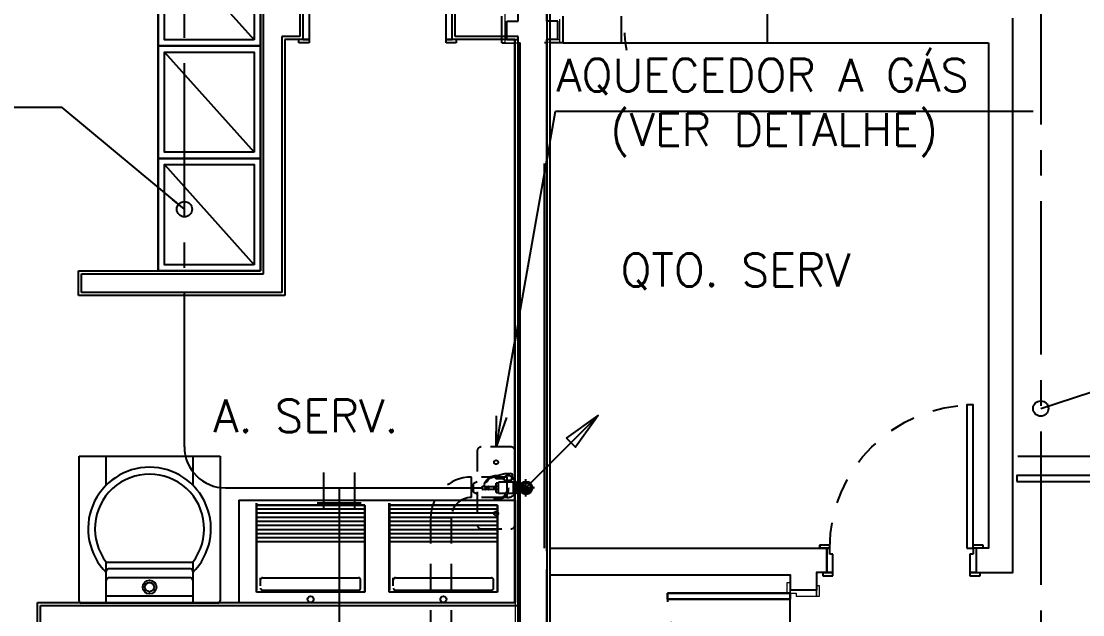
# Model space of a CAD drawing. Header units: millimetres. Extents: x 188.6 to 263.2, y 40.1 to 120.1.
# Drawn here: x 237.97 to 243.17, y 52.06 to 54.96 of the extents above; entities that cross this region are included whole.
import ezdxf

# ---------------------------------------------------------------- set-up
doc = ezdxf.new("R2010")
doc.units = ezdxf.units.MM
doc.set_wipeout_variables(frame=1)
for name, pattern in [('_XREF TL$0$XREF_305_306$0$XREF-TIPO$0$HIDDEN2', [0.1875, 0.125, -0.0625]), ('CENTER2', [1.125, 0.75, -0.125, 0.125, -0.125]), ('HIDDEN2', [0.1875, 0.125, -0.0625]), ('Wipeout_Contour', [1000, 0, -1000]), ('XREF_305_306$0$XREF-TIPO$0$HIDDEN2', [0.1875, 0.125, -0.0625])]:
    doc.linetypes.add(name, pattern=pattern)
for name, color, linetype in [('_XREF TL$0$S_ESQ', 8, 'Continuous'), ('_XREF TL$0$S_VISTA1', 8, 'Continuous'), ('_XREF TL$0$XREF_305_306$0$XREF-TIPO$0$E-MC-ESQUADRIAS', 8, 'Continuous'), ('ARQ', 8, 'Continuous'), ('ARQ-BASE', 8, 'Continuous'), ('EXAUSTÃO-AQUECEDOR', 244, 'HIDDEN2'), ('GAS-COL', 7, 'Continuous'), ('GAS-CONEXOES', 200, 'Continuous'), ('GAS-PONTO', 202, 'Continuous'), ('GAS-TEXTO', 7, 'Continuous'), ('GAS-TUBO-PISO', 6, 'CENTER2'), ('HID-P-AQ', 10, 'Continuous'), ('NORMO-AF', 2, 'Continuous'), ('Parede.ARQ', 8, 'Continuous'), ('XREF_305_306$0$XREF-TIPO$0$A-MC-ALVENARIA', 7, 'Continuous'), ('XREF_305_306$0$XREF-TIPO$0$E-MC-ESQUADRIAS', 2, 'Continuous')]:
    doc.layers.add(name, color=color, linetype=linetype)
doc.layers.add('XREF_305_306$0$XREF-TIPO$0$R-MC-REBOCO', color=1, linetype='Continuous', lineweight=5)
doc.styles.add('60-100', font='romans.shx', dxfattribs={"height": 0.16})
doc.styles.add('60-50', font='romans.shx', dxfattribs={"height": 0.08})
doc.styles.add('60-75', font='romans.shx', dxfattribs={"height": 0.12})
doc.dimstyles.new('BOLAS75', dxfattribs={"dimtxt": 0.12, "dimasz": 0.075, "dimexe": 0.18, "dimexo": 0.06, "dimgap": 0.08, "dimtad": 0, "dimzin": 4, "dimdsep": 46, "dimtxsty": '60-75', "dimblk": 'ORIGIN', "dimcen": 0.09, "dimse1": 1, "dimse2": 1, "dimclrd": 244, "dimclrt": 7, "dimadec": 0, "dimazin": 0, "dimtfac": 1.8, "dimtix": 1, "dimtmove": 2, "dimatfit": 3, "dimldrblk": 'ORIGIN', "dimfxl": 0.18, "dimtvp": 2, "dimtolj": 1, "dimtzin": 4, "dimarcsym": 0})
doc.dimstyles.new('IND75', dxfattribs={"dimtxt": 0.15, "dimasz": 0.1875, "dimexe": 0.15, "dimexo": 0, "dimgap": 0.1, "dimtad": 1, "dimzin": 10, "dimdsep": 46, "dimtxsty": '60-75', "dimcen": 0, "dimclrd": 256, "dimclre": 1, "dimclrt": 256, "dimadec": 0, "dimazin": 0, "dimtfac": 1, "dimtix": 1, "dimtmove": 2, "dimatfit": 3, "dimfxl": 0.15, "dimtolj": 1, "dimtzin": 6, "dimarcsym": 0})
doc.dimstyles.new('SETAS75', dxfattribs={"dimtxt": 0.16, "dimasz": 0.15, "dimexe": 0.15, "dimexo": 0, "dimgap": 0.1, "dimtad": 1, "dimzin": 10, "dimdsep": 46, "dimtxsty": '60-100', "dimblk1": 'OPEN', "dimblk2": 'OPEN', "dimsah": 1, "dimcen": 0, "dimclrd": 244, "dimclre": 244, "dimclrt": 7, "dimadec": 0, "dimazin": 0, "dimtfac": 1, "dimtix": 1, "dimtmove": 2, "dimatfit": 3, "dimldrblk": 'OPEN', "dimfxl": 0.15, "dimtolj": 1, "dimtzin": 6, "dimarcsym": 0})

# ---------------------------------------------------------------- blocks, each defined once
blk = doc.blocks.new('_XREF TL$0$XREF_305_306$0$XREF-TIPO$0$A$C281A5909')
at = {"layer": '_XREF TL$0$S_ESQ'}
for p, q in [((0.05, 0.755), (0.08, 0.755)), ((0.05, 0.155), (0.05, 0.755)), ((0.08, 0.755), (0.05, 0.755)), ((0.05, 0.755), (0.05, 0.155)), ((0.08, 0.755), (0.08, 0.155)), ((0.08, 0.155), (0.08, 0.755)), ((0.035, 0.0249), (0.035, 0.155)), ((0.08, 0.155), (0.05, 0.155)), ((0.05, 0.155), (0.08, 0.155)), ((0.665, 0.025), (0.665, 0.155))]:
    blk.add_line(p, q, dxfattribs=at)
at = {"layer": '_XREF TL$0$S_ESQ', "lineweight": 13}
for p, q in [((0, 0.155), (0, 0.17)), ((0, 0.17), (0.05, 0.17)), ((0.65, 0.155), (0.65, 0.17)), ((0.65, 0.17), (0.7, 0.17)), ((0.7, 0.17), (0.7, 0.155)), ((0, 0.155), (0.05, 0.155)), ((0.05, 0.155), (0.035, 0.155)), ((0.05, 0.155), (0.05, 0.125)), ((0.05, 0.125), (0.065, 0.125)), ((0.065, 0.125), (0.065, 0.025)), ((0.635, 0.025), (0.635, 0.125)), ((0.635, 0.125), (0.65, 0.125)), ((0.665, 0.155), (0.65, 0.155)), ((0.65, 0.125), (0.65, 0.155)), ((0.65, 0.155), (0.7, 0.155)), ((0.065, 0.025), (0.015, 0.025)), ((0.015, 0.01), (0.015, 0.0249)), ((0.065, 0.01), (0.015, 0.01)), ((0.035, 0.025), (0.065, 0.025)), ((0.065, 0.025), (0.065, 0.01)), ((0.635, 0.025), (0.665, 0.025)), ((0.635, 0.01), (0.635, 0.025)), ((0.685, 0.025), (0.635, 0.025)), ((0.685, 0.01), (0.635, 0.01)), ((0.685, 0.025), (0.685, 0.01))]:
    blk.add_line(p, q, dxfattribs=at)
at = {"layer": '_XREF TL$0$S_VISTA1'}
blk.add_line((0.65, 0.155), (0.08, 0.155), dxfattribs=at)
at = {"layer": '_XREF TL$0$XREF_305_306$0$XREF-TIPO$0$E-MC-ESQUADRIAS', "color": 8, "linetype": '_XREF TL$0$XREF_305_306$0$XREF-TIPO$0$HIDDEN2'}
blk.add_arc((0.05, 0.155), 0.6, 0, 90, dxfattribs=at)
blk = doc.blocks.new('_XREF TL$0$XREF_305_306$0$XREF-TIPO$0$PORTA 70')
at = {"layer": '_XREF TL$0$XREF_305_306$0$XREF-TIPO$0$E-MC-ESQUADRIAS'}
for p, q in [((36.2665, 23.8835), (36.2815, 23.8835)), ((36.2665, 23.8335), (36.2665, 23.8835)), ((36.2815, 23.8335), (36.2815, 23.8835)), ((36.2815, 23.8335), (36.2665, 23.8335)), ((36.2815, 23.8485), (36.2815, 23.8335)), ((36.4015, 23.8485), (36.2815, 23.8485)), ((36.3115, 23.8335), (36.2815, 23.8335)), ((36.3115, 23.8185), (36.3115, 23.8335)), ((36.4015, 23.8685), (36.4165, 23.8685)), ((36.4015, 23.8685), (36.4015, 23.8185)), ((36.4015, 23.8185), (36.4015, 23.8485)), ((36.4165, 23.8685), (36.4165, 23.8185)), ((36.4015, 23.8185), (36.3115, 23.8185)), ((36.4165, 23.8185), (36.4015, 23.8185)), ((36.2665, 23.0835), (36.2665, 23.1335)), ((36.2815, 23.1335), (36.3115, 23.1335)), ((36.2815, 23.0835), (36.2815, 23.1335)), ((36.2815, 23.1185), (36.4015, 23.1185)), ((36.3115, 23.1485), (36.4015, 23.1485)), ((36.3115, 23.1335), (36.3115, 23.1485)), ((36.4015, 23.1485), (36.4165, 23.1485)), ((36.4015, 23.1185), (36.4015, 23.1485)), ((36.4015, 23.1485), (36.4015, 23.0985)), ((36.4165, 23.1485), (36.4165, 23.0985)), ((36.2815, 23.0835), (36.2665, 23.0835)), ((36.4165, 23.0985), (36.4015, 23.0985))]:
    blk.add_line(p, q, dxfattribs=at)
blk.add_lwpolyline([(36.2815, 23.1635), (36.2815, 23.1335), (35.5815, 23.1335), (35.5815, 23.1635)], close=True, dxfattribs=at)
at = {"layer": '_XREF TL$0$XREF_305_306$0$XREF-TIPO$0$E-MC-ESQUADRIAS', "color": 8, "linetype": '_XREF TL$0$XREF_305_306$0$XREF-TIPO$0$HIDDEN2'}
blk.add_arc((36.2815, 23.1335), 0.7, 90, 180, dxfattribs=at)
blk = doc.blocks.new('arq-3pav')
at = {"layer": 'ARQ'}
for p, q in [((36.6152, 14.6), (36.6152, 18.49)), ((34.1503, 13.47), (34.1503, 18.34)), ((34.1353, 13.485), (34.1353, 18.325)), ((33.6353, 15.1339), (33.6353, 13.485)), ((33.6653, 15.1039), (34.1053, 14.6143)), ((34.3283, 14.77), (34.3283, 14.63)), ((34.3431, 14.785), (34.3431, 14.615)), ((34.3433, 14.785), (34.3433, 14.615)), ((34.3433, 14.785), (34.3433, 14.615)), ((34.3731, 14.755), (34.3731, 14.615)), ((35.0431, 14.615), (35.0431, 14.755)), ((35.0733, 14.615), (35.0733, 14.785)), ((35.0883, 14.63), (35.0883, 14.77)), ((35.9001, 14.73), (35.9001, 14.6)), ((34.3283, 14.63), (34.2403, 14.63)), ((34.2403, 14.63), (34.2403, 13.38)), ((34.3433, 14.615), (34.2553, 14.615)), ((34.2553, 14.615), (34.2553, 13.365)), ((34.3231, 14.6), (34.3231, 14.615)), ((34.3731, 14.615), (34.3231, 14.615)), ((34.3731, 14.6), (34.3231, 14.6)), ((34.3431, 14.615), (34.3731, 14.615)), ((34.3731, 14.615), (34.3731, 14.6)), ((35.0931, 14.615), (35.0431, 14.615)), ((35.0431, 14.6), (35.0431, 14.615)), ((35.0431, 14.615), (35.0731, 14.615)), ((35.0931, 14.6), (35.0431, 14.6)), ((35.0931, 14.615), (35.0931, 14.6)), ((36.6153, 14.6), (37.6953, 14.6)), ((33.6653, 14.5543), (34.1053, 14.0647)), ((33.6653, 14.0047), (34.1053, 13.515)), ((33.2454, 13.485), (34.1353, 13.485)), ((33.2454, 13.365), (33.2454, 13.485)), ((33.2604, 13.47), (34.1503, 13.47)), ((33.2604, 13.38), (33.2604, 13.47)), ((34.1353, 13.485), (33.6353, 13.485)), ((34.2553, 13.365), (33.2454, 13.365)), ((34.2403, 13.38), (33.2604, 13.38)), ((34.2553, 13.365), (34.2553, 13.365)), ((33.2479, 12.5792), (33.9378, 12.5792)), ((33.2479, 11.8726), (33.2479, 12.5792)), ((33.3814, 12.4381), (33.3814, 12.5792)), ((33.8042, 12.5792), (33.8042, 12.4381)), ((33.9378, 12.5792), (33.9378, 11.8726)), ((37.8403, 12.58), (38.7203, 12.58)), ((34.0302, 12.3649), (34.0302, 11.8649)), ((34.1152, 11.9249), (34.1152, 12.35)), ((34.6452, 12.34), (34.1152, 12.34)), ((34.1152, 11.9149), (34.1152, 12.34)), ((34.1152, 12.34), (34.6452, 12.34)), ((34.6452, 12.32), (34.1152, 12.32)), ((34.1159, 12.35), (34.1159, 11.9249)), ((34.6452, 11.9149), (34.6452, 12.34)), ((34.6452, 12.34), (34.6452, 11.9149)), ((34.7652, 11.9249), (34.7652, 12.35)), ((35.2952, 12.34), (34.7652, 12.34)), ((34.7652, 11.9149), (34.7652, 12.34)), ((34.7652, 12.34), (35.2952, 12.34)), ((35.2952, 12.32), (34.7652, 12.32)), ((34.7659, 12.35), (34.7659, 11.9249)), ((35.2952, 11.9149), (35.2952, 12.34)), ((35.2952, 12.34), (35.2952, 11.9149)), ((34.6452, 12.3), (34.1152, 12.3)), ((34.6452, 12.28), (34.1152, 12.28)), ((34.6452, 12.26), (34.1152, 12.26)), ((35.2952, 12.3), (34.7652, 12.3)), ((35.2952, 12.28), (34.7652, 12.28)), ((35.2952, 12.26), (34.7652, 12.26)), ((34.6452, 12.24), (34.1152, 12.24)), ((34.6452, 12.22), (34.1152, 12.22)), ((35.2952, 12.24), (34.7652, 12.24)), ((35.2952, 12.22), (34.7652, 12.22)), ((34.6452, 12.2), (34.1152, 12.2)), ((34.6452, 12.18), (34.1152, 12.18)), ((34.6452, 12.16), (34.1152, 12.16)), ((35.2952, 12.2), (34.7652, 12.2)), ((35.2952, 12.18), (34.7652, 12.18)), ((35.2952, 12.16), (34.7652, 12.16)), ((33.3814, 11.8615), (33.3814, 12.0615)), ((33.3814, 12.0615), (33.8042, 12.0615)), ((33.8042, 12.0615), (33.8042, 11.8615)), ((33.7931, 12.0284), (33.3925, 12.0284)), ((33.7931, 11.9839), (33.3925, 11.9839)), ((34.1352, 11.9449), (34.1352, 11.9849)), ((34.1452, 11.9849), (34.6152, 11.9849)), ((34.6252, 11.9349), (34.6252, 11.9749)), ((34.7852, 11.9449), (34.7852, 11.9849)), ((34.7952, 11.9849), (35.2652, 11.9849)), ((35.2752, 11.9349), (35.2752, 11.9749)), ((33.8042, 11.8949), (33.3814, 11.8949)), ((34.6452, 11.9149), (34.1152, 11.9149)), ((34.1452, 11.9249), (34.6152, 11.9249)), ((35.2952, 11.9149), (34.7652, 11.9149)), ((34.7952, 11.9249), (35.2652, 11.9249)), ((33.0454, 11.6449), (33.0454, 11.8648)), ((33.0604, 11.6449), (33.0604, 11.8498)), ((33.9266, 11.8615), (33.259, 11.8615))]:
    blk.add_line(p, q, dxfattribs=at)
at = {"layer": 'ARQ', "color": 8}
for p, q in [((35.3953, 14.705), (35.3953, 15.85)), ((35.5352, 14.705), (35.5352, 15.85)), ((35.3403, 14.705), (35.3953, 14.705)), ((35.5903, 14.705), (35.5352, 14.705))]:
    blk.add_line(p, q, dxfattribs=at)
at = {"layer": 'ARQ', "color": 8, "linetype": 'Continuous', "lineweight": 0}
blk.add_line((35.3313, 14.755), (35.3313, 14.655), dxfattribs=at)
at = {"layer": 'ARQ'}
for points in [[(34.1353, 14.5843), (33.6353, 14.5843), (33.6353, 15.1339), (34.1353, 15.1339)], [(34.1053, 14.6143), (33.6653, 14.6143), (33.6653, 15.1039), (34.1053, 15.1039)], [(34.1353, 14.0347), (33.6353, 14.0347), (33.6353, 14.5843), (34.1353, 14.5843)], [(34.1053, 14.0647), (33.6653, 14.0647), (33.6653, 14.5543), (34.1053, 14.5543)], [(34.1353, 13.485), (33.6353, 13.485), (33.6353, 14.0347), (34.1353, 14.0347)], [(34.1053, 13.515), (33.6653, 13.515), (33.6653, 14.0047), (34.1053, 14.0047)], [(37.8353, 12.4551), (38.8103, 12.4551), (38.8103, 12.4851), (37.8353, 12.4851)]]:
    blk.add_lwpolyline(points, close=True, dxfattribs=at)
blk.add_lwpolyline([(37.6953, 14.6), (37.6953, 12.13), (37.6353, 12.13), (37.6353, 12.01), (37.8153, 12.01), (37.8153, 14.72)], dxfattribs=at)
for centre, radius in [((33.5928, 11.9393), 0.0334), ((33.5928, 11.9393), 0.0223), ((34.3802, 11.8799), 0.015), ((35.0302, 11.8799), 0.015)]:
    blk.add_circle(centre, radius, dxfattribs=at)
at = {"layer": 'ARQ', "linetype": '_XREF TL$0$XREF_305_306$0$XREF-TIPO$0$HIDDEN2'}
blk.add_arc((36.6053, 14.68), 0.69, 89.1696, 189.6826, dxfattribs=at)
at = {"layer": 'ARQ'}
for centre, radius, start, end in [((33.5928, 12.2246), 0.3004, 314.7249, 225.2751), ((33.5928, 12.2246), 0.267, 322.3415, 217.6585), ((33.3925, 12.0173), 0.0111, 90, 180), ((33.7931, 12.0173), 0.0111, 0, 90), ((33.3925, 11.9728), 0.0111, 90, 180), ((33.7931, 11.9728), 0.0111, 0, 90), ((34.1452, 11.9749), 0.01, 90, 180), ((34.6152, 11.9749), 0.01, 0, 90), ((34.7952, 11.9749), 0.01, 90, 180), ((35.2652, 11.9749), 0.01, 0, 90), ((34.1452, 11.9349), 0.01, 180, 270), ((34.6152, 11.9349), 0.01, 270, 0), ((34.7952, 11.9349), 0.01, 180, 270), ((35.2652, 11.9349), 0.01, 270, 0), ((33.259, 11.8726), 0.0111, 180, 270), ((33.9266, 11.8726), 0.0111, 270, 0)]:
    blk.add_arc(centre, radius, start, end, dxfattribs=at)
for p in [(33.6353, 14.5843), (33.6353, 14.3095), (33.6353, 14.0347)]:
    blk.add_point(p, dxfattribs=at)
at = {"layer": 'Parede.ARQ', "color": 8, "linetype": 'Continuous', "lineweight": 0}
blk.add_line((35.3313, 14.755), (35.3313, 14.655), dxfattribs=at)
at = {"layer": 'ARQ', "xscale": -1, "rotation": 90}
for name, p in [('_XREF TL$0$XREF_305_306$0$XREF-TIPO$0$PORTA 70', (60.7538, 48.4115)), ('_XREF TL$0$XREF_305_306$0$XREF-TIPO$0$A$C281A5909', (36.8803, 11.96))]:
    blk.add_blockref(name, p, dxfattribs=at)
at = {"color": 8, "linetype": 'Wipeout_Contour', "lineweight": 0, "ltscale": 69899.84697}
blk.add_wipeout([(35.3953, 11.06), (35.3953, 14.6), (35.3803, 14.6), (35.3803, 11.06)], dxfattribs=at).dxf.layer = 'ARQ'
at = {"color": 8, "linetype": 'Wipeout_Contour', "lineweight": 0, "ltscale": 70493.664926}
blk.add_wipeout([(35.5503, 11.06), (35.5503, 14.6), (35.5353, 14.6), (35.5353, 11.06)], dxfattribs=at).dxf.layer = 'ARQ'
at = {"layer": 'ARQ', "color": 8, "linetype": 'Continuous', "lineweight": 0}
for p, q in [((35.3953, 11.06), (35.3953, 14.6)), ((35.5353, 11.06), (35.5353, 14.6))]:
    blk.add_line(p, q, dxfattribs=at)
at = {"layer": 'ARQ', "color": 8}
for p, q in [((35.5253, 12.13), (35.5253, 14.01)), ((35.5403, 13.975), (35.5403, 12.165)), ((35.5352, 11.045), (35.5352, 12.025)), ((35.5502, 11.06), (35.5502, 12))]:
    blk.add_line(p, q, dxfattribs=at)
at = {"layer": 'ARQ'}
blk.add_line((35.5502, 11.06), (35.5502, 12), dxfattribs=at)
at = {"layer": 'ARQ', "color": 8, "linetype": 'Continuous', "lineweight": 0, "flags": 128}
for points in [[(35.3803, 14.6), (35.3803, 11.06)], [(35.5503, 11.06), (35.5503, 14.6)]]:
    blk.add_lwpolyline(points, dxfattribs=at)
at = {"layer": 'ARQ'}
for points in [[(35.5502, 12.13), (36.9053, 12.13), (36.9053, 12.01), (36.8553, 12.01), (36.8553, 11.925)], [(35.5502, 12), (36.7253, 12), (36.7253, 11.925)]]:
    blk.add_lwpolyline(points, dxfattribs=at)
at = {"color": 8, "linetype": 'Wipeout_Contour', "lineweight": 0, "ltscale": 71734.469921}
blk.add_wipeout([(35.3803, 14.615), (35.3313, 14.615), (35.3313, 14.6), (35.3803, 14.6)], dxfattribs=at).dxf.layer = 'ARQ'
at = {"color": 8, "linetype": 'Wipeout_Contour', "lineweight": 0, "ltscale": 72430.937398}
blk.add_wipeout([(35.5503, 14.615), (35.5353, 14.615), (35.5353, 14.6), (35.5503, 14.6)], dxfattribs=at).dxf.layer = 'ARQ'
at = {"layer": 'ARQ', "color": 8}
for p, q in [((35.3153, 14.6), (35.3153, 14.73)), ((35.3403, 14.615), (35.3403, 14.705))]:
    blk.add_line(p, q, dxfattribs=at)
at = {"layer": 'ARQ'}
blk.add_line((35.3153, 14.6), (35.3153, 14.73), dxfattribs=at)
at = {"layer": 'ARQ', "color": 8, "linetype": 'Continuous', "lineweight": 0}
for p, q in [((35.3313, 14.655), (35.3313, 14.615)), ((35.3313, 14.615), (35.3313, 14.6))]:
    blk.add_line(p, q, dxfattribs=at)
at = {"color": 8, "linetype": 'Wipeout_Contour', "lineweight": 0, "ltscale": 71853.572479}
blk.add_wipeout([(35.3953, 14.615), (35.3803, 14.615), (35.3803, 14.6), (35.3953, 14.6)], dxfattribs=at).dxf.layer = 'ARQ'
at = {"color": 8, "linetype": 'Wipeout_Contour', "lineweight": 0, "ltscale": 72550.235268}
blk.add_wipeout([(35.5993, 14.615), (35.5503, 14.615), (35.5503, 14.6), (35.5993, 14.6)], dxfattribs=at).dxf.layer = 'ARQ'
at = {"layer": 'ARQ'}
for p, q in [((35.5352, 17.5049), (35.5352, 11.06)), ((35.5502, 17.5199), (35.5502, 11.075)), ((35.6153, 14.6), (35.6153, 14.73)), ((35.3153, 14.6), (35.4053, 14.6)), ((35.3802, 11.864), (35.3802, 14.615)), ((35.3952, 11.849), (35.3952, 14.63)), ((35.4053, 11.06), (35.4053, 14.6)), ((35.5502, 12.13), (35.5502, 14.6)), ((35.6153, 14.6), (35.5502, 14.6)), ((35.6153, 14.6), (36.6153, 14.6))]:
    blk.add_line(p, q, dxfattribs=at)
at = {"layer": 'ARQ', "color": 8}
for p, q in [((35.5903, 14.615), (35.5903, 14.705)), ((35.6153, 14.6), (35.6153, 14.73)), ((35.3153, 14.6), (35.4053, 14.6)), ((35.3403, 14.615), (35.3952, 14.615)), ((35.3952, 11.045), (35.3952, 14.615)), ((35.4053, 11.06), (35.4053, 14.6)), ((35.6153, 14.6), (35.5253, 14.6)), ((35.5352, 12.115), (35.5352, 14.615)), ((35.5903, 14.615), (35.5352, 14.615)), ((35.5502, 12.13), (35.5502, 14.6))]:
    blk.add_line(p, q, dxfattribs=at)
at = {"layer": 'ARQ', "color": 8, "linetype": 'Continuous', "lineweight": 0}
for p, q in [((35.5993, 14.615), (35.5993, 14.715)), ((35.3313, 14.615), (35.3953, 14.615)), ((35.3953, 14.615), (35.3953, 14.6)), ((35.5353, 14.6), (35.5353, 14.615)), ((35.5353, 14.615), (35.5993, 14.615)), ((35.5993, 14.6), (35.5993, 14.615))]:
    blk.add_line(p, q, dxfattribs=at)
at = {"layer": 'ARQ', "color": 8, "linetype": 'Continuous', "lineweight": 0, "flags": 128}
for points in [[(35.3313, 14.6), (35.3803, 14.6)], [(35.5503, 14.6), (35.5993, 14.6)]]:
    blk.add_lwpolyline(points, dxfattribs=at)
at = {"color": 8, "linetype": 'Wipeout_Contour', "lineweight": 0, "ltscale": 69899.84697}
blk.add_wipeout([(35.3953, 11.06), (35.3953, 14.6), (35.3803, 14.6), (35.3803, 11.06)], dxfattribs=at).dxf.layer = 'Parede.ARQ'
at = {"color": 8, "linetype": 'Wipeout_Contour', "lineweight": 0, "ltscale": 70493.664926}
blk.add_wipeout([(35.5503, 11.06), (35.5503, 14.6), (35.5353, 14.6), (35.5353, 11.06)], dxfattribs=at).dxf.layer = 'Parede.ARQ'
at = {"layer": 'ARQ'}
for p, q in [((35.5352, 17.5049), (35.5352, 11.06)), ((35.5502, 17.5199), (35.5502, 11.075)), ((34.0302, 12.3649), (35.3802, 12.3649)), ((35.3802, 12.3649), (35.3802, 11.8649)), ((33.0454, 11.8648), (35.3802, 11.864)), ((33.0604, 11.8498), (35.3952, 11.849)), ((34.6802, 11.8649), (35.3802, 11.8649))]:
    blk.add_line(p, q, dxfattribs=at)
at = {"layer": 'Parede.ARQ', "color": 8, "linetype": 'Continuous', "lineweight": 0}
for p, q in [((35.3953, 11.06), (35.3953, 14.6)), ((35.5353, 11.06), (35.5353, 14.6))]:
    blk.add_line(p, q, dxfattribs=at)
at = {"layer": 'Parede.ARQ', "color": 8, "linetype": 'Continuous', "lineweight": 0, "flags": 128}
for points in [[(35.3803, 14.6), (35.3803, 11.06)], [(35.5503, 11.06), (35.5503, 14.6)]]:
    blk.add_lwpolyline(points, dxfattribs=at)
at = {"layer": 'XREF_305_306$0$XREF-TIPO$0$A-MC-ALVENARIA', "color": 8}
for p, q in [((35.5352, 12.115), (35.5352, 14.615)), ((35.5352, 11.045), (35.5352, 12.025))]:
    blk.add_line(p, q, dxfattribs=at)
at = {"layer": 'XREF_305_306$0$XREF-TIPO$0$R-MC-REBOCO', "color": 8}
for p, q in [((35.5502, 12.13), (35.5502, 14.6)), ((35.5502, 11.06), (35.5502, 12))]:
    blk.add_line(p, q, dxfattribs=at)
at = {"color": 8, "linetype": 'Wipeout_Contour', "lineweight": 0, "ltscale": 71734.469921}
blk.add_wipeout([(35.3803, 14.615), (35.3313, 14.615), (35.3313, 14.6), (35.3803, 14.6)], dxfattribs=at).dxf.layer = 'Parede.ARQ'
at = {"layer": 'Parede.ARQ', "color": 8, "linetype": 'Continuous', "lineweight": 0}
for p, q in [((35.3313, 14.655), (35.3313, 14.615)), ((35.3313, 14.615), (35.3313, 14.6))]:
    blk.add_line(p, q, dxfattribs=at)
at = {"layer": 'XREF_305_306$0$XREF-TIPO$0$A-MC-ALVENARIA', "color": 8}
blk.add_line((35.3403, 14.615), (35.3403, 14.705), dxfattribs=at)
at = {"layer": 'XREF_305_306$0$XREF-TIPO$0$R-MC-REBOCO', "color": 8}
blk.add_line((35.3153, 14.6), (35.3153, 14.73), dxfattribs=at)
at = {"color": 8, "linetype": 'Wipeout_Contour', "lineweight": 0, "ltscale": 71853.572479}
blk.add_wipeout([(35.3953, 14.615), (35.3803, 14.615), (35.3803, 14.6), (35.3953, 14.6)], dxfattribs=at).dxf.layer = 'Parede.ARQ'
at = {"layer": 'ARQ'}
for p, q in [((35.3802, 14.615), (35.0733, 14.615)), ((35.3952, 14.63), (35.0883, 14.63)), ((35.3802, 11.864), (35.3802, 14.615)), ((35.3952, 11.849), (35.3952, 14.63))]:
    blk.add_line(p, q, dxfattribs=at)
at = {"layer": 'Parede.ARQ', "color": 8, "linetype": 'Continuous', "lineweight": 0}
for p, q in [((35.3313, 14.615), (35.3953, 14.615)), ((35.3953, 14.615), (35.3953, 14.6))]:
    blk.add_line(p, q, dxfattribs=at)
at = {"layer": 'Parede.ARQ', "color": 8, "linetype": 'Continuous', "lineweight": 0, "flags": 128}
blk.add_lwpolyline([(35.3313, 14.6), (35.3803, 14.6)], dxfattribs=at)
at = {"layer": 'XREF_305_306$0$XREF-TIPO$0$A-MC-ALVENARIA', "color": 8}
for p in [(35.3403, 14.615), (35.3952, 11.045)]:
    blk.add_line(p, (35.3952, 14.615), dxfattribs=at)
at = {"layer": 'XREF_305_306$0$XREF-TIPO$0$R-MC-REBOCO', "color": 8}
for p in [(35.3153, 14.6), (35.4053, 11.06)]:
    blk.add_line(p, (35.4053, 14.6), dxfattribs=at)
blk = doc.blocks.new('_Origin')
at = {"layer": 'NORMO-AF', "color": 0, "lineweight": -2}
blk.add_line((0, 0), (-1, 0), dxfattribs=at)
blk.add_circle((0, 0), 0.5, dxfattribs=at)
blk = doc.blocks.new('XREF_305_306$0$XREF-TIPO$0$PORTA 70')
at = {"layer": 'ARQ-BASE'}
for p, q in [((36.2665, 23.8835), (36.2815, 23.8835)), ((36.2665, 23.8335), (36.2665, 23.8835)), ((36.2815, 23.8335), (36.2815, 23.8835)), ((36.2815, 23.8335), (36.2665, 23.8335)), ((36.2815, 23.8485), (36.2815, 23.8335)), ((36.4015, 23.8485), (36.2815, 23.8485)), ((36.3115, 23.8335), (36.2815, 23.8335)), ((36.3115, 23.8185), (36.3115, 23.8335)), ((36.4015, 23.8685), (36.4165, 23.8685)), ((36.4015, 23.8685), (36.4015, 23.8185)), ((36.4015, 23.8185), (36.4015, 23.8485)), ((36.4165, 23.8685), (36.4165, 23.8185)), ((36.4015, 23.8185), (36.3115, 23.8185)), ((36.4165, 23.8185), (36.4015, 23.8185)), ((36.2665, 23.0835), (36.2665, 23.1335)), ((36.2815, 23.1335), (36.3115, 23.1335)), ((36.2815, 23.0835), (36.2815, 23.1335)), ((36.2815, 23.1185), (36.4015, 23.1185)), ((36.3115, 23.1485), (36.4015, 23.1485)), ((36.3115, 23.1335), (36.3115, 23.1485)), ((36.4015, 23.1485), (36.4165, 23.1485)), ((36.4015, 23.1185), (36.4015, 23.1485)), ((36.4015, 23.1485), (36.4015, 23.0985)), ((36.4165, 23.1485), (36.4165, 23.0985)), ((36.2815, 23.0835), (36.2665, 23.0835)), ((36.4165, 23.0985), (36.4015, 23.0985))]:
    blk.add_line(p, q, dxfattribs=at)
blk.add_lwpolyline([(36.2815, 23.1635), (36.2815, 23.1335), (35.5815, 23.1335), (35.5815, 23.1635)], close=True, dxfattribs=at)
at = {"layer": 'ARQ-BASE', "linetype": 'XREF_305_306$0$XREF-TIPO$0$HIDDEN2'}
blk.add_arc((36.2815, 23.1335), 0.7, 90, 180, dxfattribs=at)
blk = doc.blocks.new('AQKOMECO')
at = {"linetype": 'HIDDEN2', "ltscale": 0.25}
for p, q in [((-0.02, 0.205), (-0.0298, 0.185)), ((0.02, 0.205), (-0.02, 0.205)), ((0.0298, 0.185), (0.02, 0.205))]:
    blk.add_line(p, q, dxfattribs=at)
blk.add_lwpolyline([(0.2, 0.02), (0.2, 0.165, 0.414214), (0.18, 0.185), (-0.18, 0.185, 0.414214), (-0.2, 0.165), (-0.2, 0.02, 0.414214), (-0.18, 0), (0.18, 0, 0.414214)], format="xyb", close=True, dxfattribs=at)
for centre, radius in [((0, 0.0925), 0.06), ((0, 0.0925), 0.055), ((-0.125, 0.0925), 0.01), ((0, 0.0925), 0.01), ((0.125, 0.0925), 0.01)]:
    blk.add_circle(centre, radius, dxfattribs=at)
blk = doc.blocks.new('C50')
h = blk.add_hatch(color=8)
edge = h.paths.add_edge_path()
edge.add_arc((0, 0), 0.0238, 540, 720)
edge.add_ellipse((0.0119, 0), major_axis=(0.0119, 0), ratio=0.815791, start_angle=180, end_angle=360, ccw=False)
edge.add_ellipse((-0.0119, 0), major_axis=(-0.0119, 0), ratio=0.815791, start_angle=180, end_angle=360)
at = {"color": 252}
for p, q in [((0.0421, 0), (-0.0421, 0)), ((0, -0.0421), (0, 0.0421))]:
    blk.add_line(p, q, dxfattribs=at)
at = {"color": 0}
for radius in [0.0318, 0.0253]:
    blk.add_circle((0, 0), radius, dxfattribs=at)
at = {"color": 8}
blk.add_circle((0, 0), 0.0237, dxfattribs=at)
blk.add_ellipse((-0.0119, 0), major_axis=(-0.0119, 0), ratio=0.815791, start_param=3.141593, end_param=6.283185, dxfattribs=at)
at = {"color": 8, "extrusion": (0, 0, -1)}
blk.add_ellipse((0.0119, 0), major_axis=(0.0119, 0), ratio=0.815791, start_param=0, end_param=3.141593, dxfattribs=at)
blk = doc.blocks.new('ponto')
at = {"layer": 'GAS-PONTO'}
for p, q in [((-0.004, 0.1217), (-0.0058, 0.1186)), ((-0.0058, 0.1186), (-0.0043, 0.1145)), ((-0.0056, 0.1102), (-0.0056, 0.1092)), ((-0.0043, 0.1102), (-0.0056, 0.1102)), ((-0.0043, 0.1092), (-0.0056, 0.1092)), ((-0.0043, 0.1145), (-0.0043, 0.1102)), ((0.0043, 0.1102), (-0.0043, 0.1102)), ((-0.0043, 0.1102), (-0.0043, 0.0756)), ((-0.0043, 0.1092), (0.0043, 0.1092)), ((0, 0.1217), (-0.004, 0.1217)), ((0, 0.1217), (0.004, 0.1217)), ((0.004, 0.1217), (0.0058, 0.1186)), ((0.0058, 0.1186), (0.0043, 0.1145)), ((0.0043, 0.1145), (0.0043, 0.1102)), ((0.0043, 0.1102), (0.0056, 0.1102)), ((0.0043, 0.1102), (0.0043, 0.0756)), ((0.0056, 0.1092), (0.0043, 0.1092)), ((0.0056, 0.1102), (0.0056, 0.1092)), ((-0.0394, 0.0774), (-0.047, 0.0479)), ((-0.0292, 0.0774), (-0.0394, 0.0774)), ((-0.0292, 0.0493), (-0.0292, 0.0774)), ((-0.0153, 0.0678), (-0.0153, 0.0755)), ((0.0148, 0.0755), (-0.0152, 0.0755)), ((-0.0056, 0.1018), (-0.0056, 0.1007)), ((-0.0043, 0.1018), (-0.0056, 0.1018)), ((-0.0043, 0.1007), (-0.0056, 0.1007)), ((0.0043, 0.1018), (-0.0043, 0.1018)), ((-0.0043, 0.1007), (0.0043, 0.1007)), ((0.0043, 0.1018), (0.0056, 0.1018)), ((0.0056, 0.1007), (0.0043, 0.1007)), ((0.0056, 0.1018), (0.0056, 0.1007)), ((0.0148, 0.0755), (0.0148, 0.0678)), ((-0.047, 0.0479), (-0.047, 0.0303)), ((-0.0361, 0.0493), (-0.04, 0.0425)), ((-0.04, 0.0425), (-0.04, 0.0311)), ((-0.0292, 0.0493), (-0.0361, 0.0493)), ((-0.0246, 0.0493), (-0.0292, 0.0493)), ((-0.0246, 0.0493), (-0.0246, 0.0243)), ((-0.0182, 0.0452), (-0.0246, 0.0452)), ((-0.0182, 0.0101), (-0.0182, 0.0678)), ((0.0176, 0.0678), (-0.0182, 0.0678)), ((0.0176, 0.0678), (0.0176, 0.0101)), ((-0.0448, 0.023), (-0.047, 0.0303)), ((-0.0312, 0.023), (-0.0448, 0.023)), ((-0.0361, 0.0243), (-0.04, 0.0311)), ((-0.0292, 0.0243), (-0.0361, 0.0243)), ((-0.0312, 0.0186), (-0.0312, 0.023)), ((-0.0292, 0.0186), (-0.0312, 0.0186)), ((-0.0246, 0.0243), (-0.0292, 0.0243)), ((-0.0292, 0.0243), (-0.0292, 0.0186)), ((-0.0182, 0.0284), (-0.0246, 0.0284)), ((-0.0185, 0.0069), (-0.0194, 0.0052)), ((-0.0185, 0.0069), (-0.0194, 0.0052)), ((-0.0194, 0.0024), (-0.0188, 0.0014)), ((-0.0194, 0.0024), (-0.0188, 0.0014)), ((-0.0185, 0.0075), (-0.0185, 0.0069)), ((-0.0185, 0.0075), (-0.0185, 0.0069)), ((0.0185, 0.0069), (-0.0185, 0.0069)), ((0.0185, 0), (-0.0185, 0)), ((0.0176, 0.0101), (-0.0182, 0.0101)), ((0.0176, 0.0193), (-0.018, 0.0193)), ((0.016, 0.01), (-0.016, 0.01)), ((0.016, 0.01), (-0.016, 0.01)), ((0.0185, 0.0069), (0.0185, 0.0075)), ((0.0185, 0.0069), (0.0185, 0.0075)), ((0.0194, 0.0052), (0.0185, 0.0069)), ((0.0194, 0.0052), (0.0185, 0.0069)), ((0.0188, 0.0014), (0.0194, 0.0024)), ((0.0188, 0.0014), (0.0194, 0.0024))]:
    blk.add_line(p, q, dxfattribs=at)
for centre, radius, start, end in [((-0.0166, 0.0038), 0.00309, 153.4394, 206.5695), ((-0.0166, 0.0038), 0.00309, 153.4394, 206.5695), ((-0.0216, 0), 0.00309, 0.0045, 26.5695), ((-0.0216, 0), 0.00309, 0.0045, 26.5695), ((-0.016, 0.0075), 0.00247, 90.0045, 180.0045), ((-0.016, 0.0075), 0.00247, 90.0045, 180.0045), ((0.016, 0.0075), 0.00247, 0.0045, 90.0045), ((0.016, 0.0075), 0.00247, 0.0045, 90.0045), ((0.0216, 0), 0.00309, 153.4394, 180.0045), ((0.0216, 0), 0.00309, 153.4394, 180.0045), ((0.0166, 0.0038), 0.00309, 333.4394, 26.5695), ((0.0166, 0.0038), 0.00309, 333.4394, 26.5695)]:
    blk.add_arc(centre, radius, start, end, dxfattribs=at)
blk = doc.blocks.new('_OPEN')
at = {"color": 0, "linetype": 'ByBlock'}
for p, q in [((-1, 0.167), (0, 0)), ((0, 0), (-1, -0.167)), ((0, 0), (-1, 0))]:
    blk.add_line(p, q, dxfattribs=at)
blk = doc.blocks.new('T')
for p, q in [((-0.1, -0.1), (-0.1, 0.14)), ((0.1, 0.14), (0.1, -0.1)), ((-0.144, 0.1), (0.144, 0.1))]:
    blk.add_line(p, q)

msp = doc.modelspace()

# ---------------------------------------------------------------- block references
msp.add_blockref('arq-3pav', (205.0084, 40.2568))

# ---------------------------------------------------------------- next in the draw order: linework, layer by layer
at = {"layer": 'ARQ'}
msp.add_line((240.2837, 52.1917), (240.2837, 52.2317), dxfattribs=at)
for centre, start, end in [((240.2737, 52.2317), 0, 90), ((240.2737, 52.1917), 270, 0)]:
    msp.add_arc(centre, 0.01, start, end, dxfattribs=at)
at = {"layer": 'EXAUSTÃO-AQUECEDOR'}
for p, q in [((240.3497, 52.7342), (240.1762, 52.7342)), ((240.1762, 52.6342), (240.1762, 52.7342)), ((240.3497, 52.6342), (240.1762, 52.6342)), ((239.9762, 52.5342), (239.9762, 48.0545)), ((240.0762, 52.5342), (239.9762, 52.5342)), ((240.0762, 52.5342), (240.0762, 48.0545))]:
    msp.add_line(p, q, dxfattribs=at)
at = {"layer": 'EXAUSTÃO-AQUECEDOR', "linetype": 'Continuous'}
msp.add_line((240.3497, 52.6342), (240.3497, 52.7342), dxfattribs=at)
at = {"layer": 'EXAUSTÃO-AQUECEDOR'}
for centre, radius, start, end in [((240.1762, 52.5342), 0.2, 90, 180), ((240.3497, 52.6842), 0.05, 270, 90), ((240.1762, 52.5342), 0.1, 90, 180)]:
    msp.add_arc(centre, radius, start, end, dxfattribs=at)
at = {"layer": 'GAS-TUBO-PISO'}
for p, q in [((242.9594, 57.4573), (242.9601, 50.7516)), ((238.772, 52.8812), (238.772, 55.2522)), ((238.972, 52.6812), (239.5288, 52.6812)), ((239.5288, 52.6812), (239.5289, 49.7133)), ((239.5288, 52.6812), (240.2278, 52.6812))]:
    msp.add_line(p, q, dxfattribs=at)
msp.add_arc((238.972, 52.8812), 0.2, 180, 270, dxfattribs=at)

# ---------------------------------------------------------------- next in the draw order: block references
at = {"layer": 'GAS-COL'}
msp.add_blockref('C50', (240.4421, 52.6812), dxfattribs=at)
at = {"layer": 'GAS-CONEXOES', "xscale": 0.75, "yscale": 0.75, "zscale": 0.75, "rotation": 180}
msp.add_blockref('T', (239.5288, 52.6812), dxfattribs=at)
at = {"layer": 'GAS-PONTO', "xscale": -1.5, "yscale": 1.5, "zscale": 1.5, "rotation": 90}
msp.add_blockref('ponto', (240.4103, 52.6812), dxfattribs=at)
at = {"layer": 'HID-P-AQ', "rotation": 89.99999999999999}
msp.add_blockref('AQKOMECO', (240.3887, 52.6812), dxfattribs=at)
at = {"layer": 'XREF_305_306$0$XREF-TIPO$0$E-MC-ESQUADRIAS', "color": 8, "xscale": -1, "rotation": 90}
msp.add_blockref('XREF_305_306$0$XREF-TIPO$0$PORTA 70', (265.7623, 88.6683), dxfattribs=at)

# ---------------------------------------------------------------- next in the draw order: texts
at = {"layer": 'ARQ-BASE', "color": 8, "style": '60-75'}
for s, p in [('QTO. SERV', (240.905, 53.6659)), ('A. SERV.', (238.9134, 52.9528))]:
    msp.add_text(s, height=0.16, dxfattribs=at).set_placement(p)
at = {"layer": 'GAS-TEXTO', "insert": (240.4921, 54.7788), "char_height": 0.16, "width": 2.484044, "attachment_point": 1, "style": '60-50'}
msp.add_mtext('\\pi0.099165;AQUECEDOR A GÁS \\P\\pi0.36202;(VER DETALHE)', dxfattribs=at)

# ---------------------------------------------------------------- next in the draw order: leaders
at = {"layer": 'GAS-COL'}
msp.add_leader([(240.7956, 53.0348), (240.4421, 52.6812)], dimstyle='IND75', override={"dimldrblk": 'ClosedBlank'}, dxfattribs=at)
at = {"layer": 'GAS-TEXTO'}
for points, dimstyle in [([(238.772, 54.043), (238.1744, 54.5401), (235.4746, 54.5401)], 'BOLAS75'), ([(240.2962, 52.8812), (240.5871, 54.5222), (242.9224, 54.5222)], 'SETAS75'), ([(242.9597, 53.069), (244.8164, 53.6737), (247.4908, 53.6737)], 'BOLAS75')]:
    msp.add_leader(points, dimstyle=dimstyle, dxfattribs=at)

doc.saveas('drawing.dxf')
